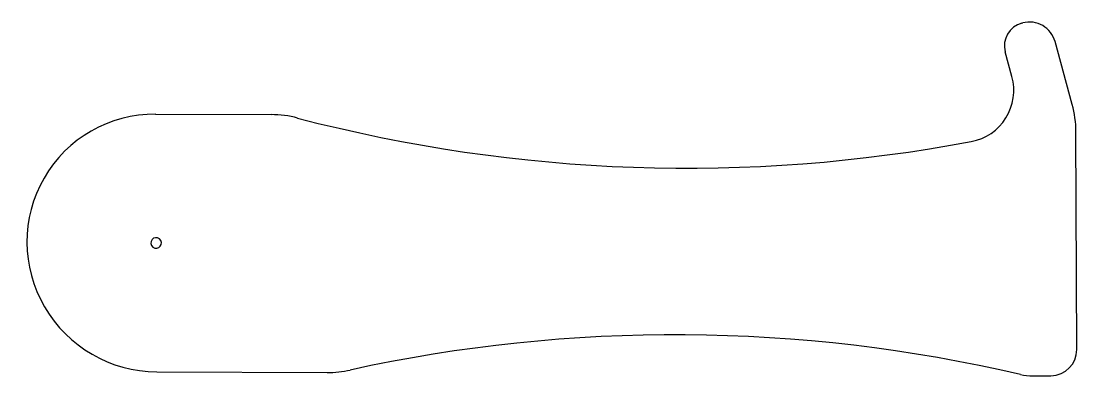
# Model space of a CAD drawing. Header units: millimetres. Extents: x -150 to 50, y -50 to 17.
import ezdxf

# ---------------------------------------------------------------- set-up
doc = ezdxf.new("R2010")
doc.units = ezdxf.units.MM
doc.layers.get('0').update_dxf_attribs({"color": 253, "lineweight": 70, "true_color": 0x8faf8f})

msp = doc.modelspace()

# ---------------------------------------------------------------- linework, layer by layer
at = {"color": 98, "lineweight": -3, "true_color": 0x054805}
for p, q in [((39.64, 16.74), (39.8, 16.78)), ((49.15, 1.34), (45.92, 13.24)), ((37.75, 6.64), (36.49, 11.27)), ((-124.1, -0.5), (-102.26, -0.58)), ((50.02, -45.04), (49.85, -3.81)), ((-123.9, -49.25), (-91.69, -49.38)), ((41.73, -50.02), (45.12, -49.99))]:
    msp.add_line(p, q, dxfattribs=at)
for centre, major_axis, start_param, end_param in [((40.82, 12.41), (3.51, -2.81), 2.507337, 4.078133), ((41.11, 11.97), (3.9, -3.12), 0.93654, 2.507337), ((28.14, 4.1), (7.81, -6.25), 5.578604, 7.219726), ((29.92, -3.73), (15.62, -12.49), 0.674741, 0.93654), ((-124, -24.87), (19.13, -15.31), 2.245537, 5.38713), ((-102.18, -20.48), (15.62, -12.49), 1.992377, 2.245537), ((-26.04, 277.61), (226.28, -181.02), 5.13397, 5.578604), ((-23.6, -328.15), (224.37, -179.5), 2.019865, 2.465907), ((45.04, -45.02), (3.9, -3.12), 5.399844, 6.957926), ((-91.77, -29.48), (15.62, -12.49), 5.38713, 5.6075), ((41.56, -40.07), (7.81, -6.25), 5.161458, 5.399844)]:
    msp.add_ellipse(centre, major_axis=major_axis, ratio=0.9918, start_param=start_param, end_param=end_param, dxfattribs=at)
at = {"color": 98, "lineweight": -3, "true_color": 0x054805, "extrusion": (-4.55143e-17, -3.46775e-17, -1)}
msp.add_ellipse((-124, -24.87), major_axis=(-0.781, 0.625), ratio=0.9918, dxfattribs=at)

doc.saveas('drawing.dxf')
